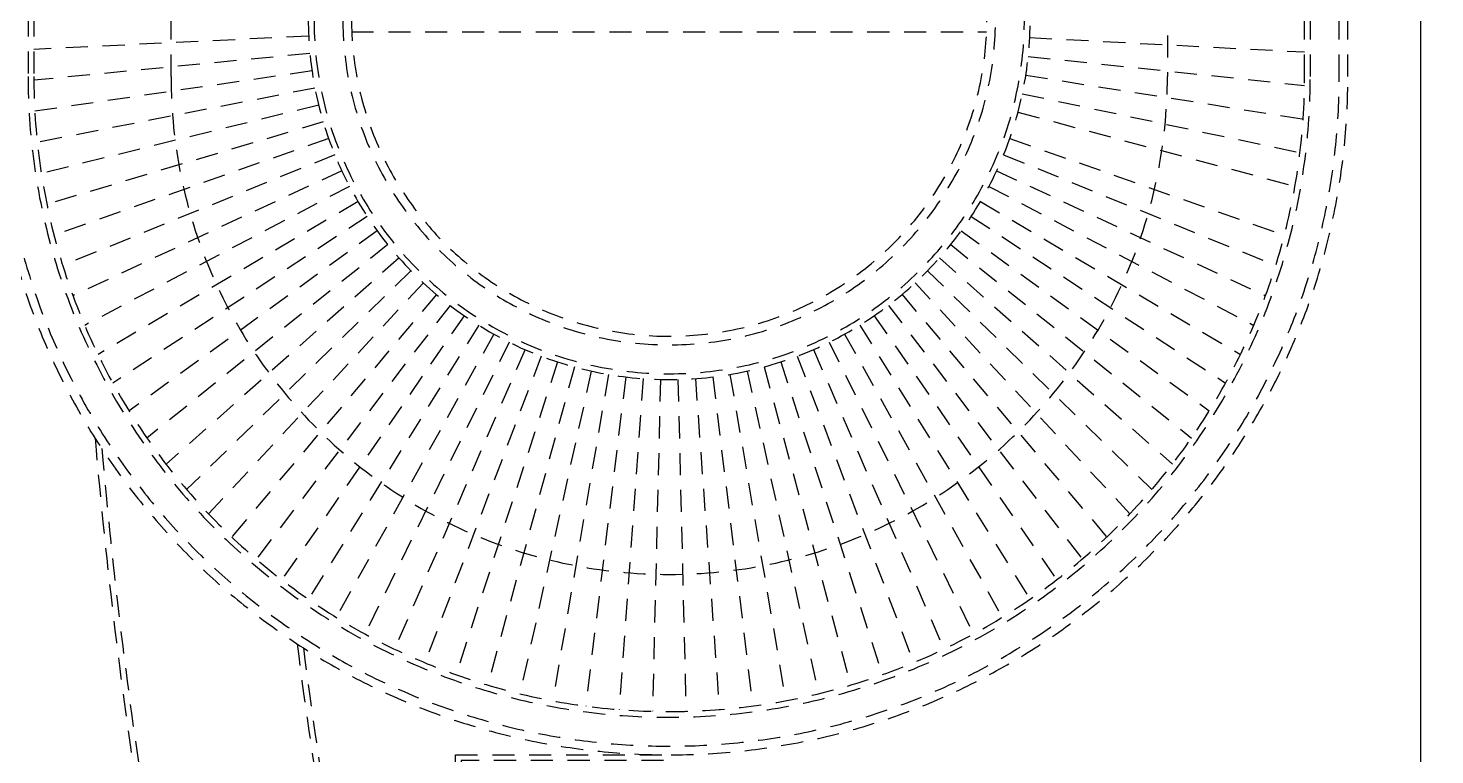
# Model space of a CAD drawing. Header units: millimetres. Extents: x 3775 to 244986, y 1861 to 55808.
# Drawn here: x 74077 to 75350, y 23883 to 24541 of the extents above; entities that cross this region are included whole.
import ezdxf

# ---------------------------------------------------------------- set-up
doc = ezdxf.new("R2010")
doc.units = ezdxf.units.MM
doc.header["$LTSCALE"] = 100
doc.header["$MEASUREMENT"] = 0
doc.header["$PDSIZE"] = -10
doc.linetypes.add('-HID', pattern=[2.5, 1.5, -1])
doc.layers.get('0').update_dxf_attribs({"linetype": 'CONTINUOUS'})
doc.layers.add('ELE2', color=3, linetype='CONTINUOUS')
doc.layers.add('ELE9', color=9, linetype='CONTINUOUS')

# ---------------------------------------------------------------- blocks, each defined once
blk = doc.blocks.new('KEY PLAN_계단실G')
at = {"layer": 'ELE2', "color": 253, "ltscale": 0.1}
blk.add_lwpolyline([(-430.22, -2156.49), (-3627.47, -2156.49), (-3627.47, -396.9)], dxfattribs=at)
at = {"layer": 'ELE9', "color": 253, "linetype": '-HID', "ltscale": 0.1}
for p, q in [((-3702.44, -930.02), (-3702.44, -439.04)), ((-4572.68, -538.02), (-4572.68, -930.02)), ((-4568.76, -538.02), (-4568.76, -930.02)), ((-3706.36, -930.02), (-3706.36, -577.22))]:
    blk.add_line(p, q, dxfattribs=at)
for points in [[(-3625.02, -77.42), (-4137.56, -77.42, 0.414214), (-4598.16, -538.02), (-4598.16, -930.02, 1), (-3676.96, -930.02), (-3676.96, -439.04)], [(-3921.96, -83.3), (-4137.56, -83.3, 0.414214), (-4592.28, -538.02), (-4592.28, -930.02, 1), (-3682.84, -930.02), (-3682.84, -439.04)], [(-3799.46, -577.22), (-3799.46, -930.02, -1), (-4475.66, -930.02), (-4475.66, -557.62, -0.414214), (-4137.56, -219.52)], [(-4359.04, -890.82, 1), (-3916.08, -890.82), (-3916.08, -577.22, 1), (-4359.04, -577.22), (-4359.04, -890.82)], [(-4353.16, -890.82, 1), (-3921.96, -890.82), (-3921.96, -577.22, 1), (-4353.16, -577.22), (-4353.16, -890.82)], [(-4495.79, -1435.72, -0.017012), (-4527.26, -1175.55, -0.017012)], [(-4491.94, -1434.92, -0.016514), (-4522.7, -1182.64, -0.016514)], [(-4141.48, -1394.54), (-4278.68, -1394.54), (-4278.68, -1500.38), (-4357.16, -1500.38), (-4370.44, -1449.94, -0.009125), (-4390.13, -1315.2, -0.009125)], [(-4385.82, -1317.99, 0.008891), (-4366.6, -1449.12), (-4354.14, -1496.46), (-4282.6, -1496.46), (-4282.6, -1390.62), (-4141.48, -1390.62)]]:
    blk.add_lwpolyline(points, format="xyb", dxfattribs=at)
for points in [[(-4382.27, -902.66), (-4568.76, -911.68)], [(-4353.16, -899.64), (-3922.14, -899.64)], [(-3892.9, -903.64), (-3706.36, -913.42)], [(-4381.42, -914.47), (-4568.75, -932.63)], [(-3893.9, -916.43), (-3706.4, -936.14)], [(-4379.99, -926.22), (-4568.11, -953.69)], [(-3895.58, -929.15), (-3707.33, -958.96)], [(-4378, -937.89), (-4566.43, -974.78)], [(-3897.91, -941.76), (-3709.48, -981.81)], [(-4375.44, -949.45), (-4563.7, -995.86)], [(-3900.91, -954.23), (-3712.86, -1004.62)], [(-4372.33, -960.88), (-4563.7, -1017.98)], [(-4368.67, -972.14), (-4555.09, -1037.73)], [(-3906.45, -972.14), (-3720.03, -1037.73)], [(-4364.47, -983.21), (-4549.2, -1058.42)], [(-3910.65, -983.21), (-3725.92, -1058.42)], [(-4359.74, -994.06), (-4542.25, -1078.87)], [(-3915.38, -994.06), (-3732.87, -1078.87)], [(-4354.5, -1004.68), (-4534.26, -1099.02)], [(-3920.62, -1004.68), (-3740.86, -1099.02)], [(-4348.74, -1015.03), (-4525.23, -1118.82)], [(-3926.38, -1015.03), (-3749.89, -1118.82)], [(-4342.5, -1025.08), (-4515.17, -1138.21)], [(-3932.62, -1025.08), (-3759.95, -1138.21)], [(-4335.77, -1034.83), (-4504.1, -1157.13)], [(-3939.35, -1034.83), (-3771.02, -1157.13)], [(-4328.58, -1044.24), (-4492.05, -1175.52)], [(-3946.54, -1044.24), (-3783.07, -1175.52)], [(-4320.95, -1053.29), (-4479.03, -1193.33)], [(-3954.17, -1053.29), (-3796.09, -1193.33)], [(-4312.88, -1061.96), (-4465.07, -1210.51)], [(-3962.24, -1061.96), (-3810.05, -1210.51)], [(-4304.41, -1070.23), (-4450.2, -1226.99)], [(-4295.55, -1078.08), (-4434.46, -1242.73)], [(-3979.57, -1078.08), (-3840.66, -1242.73)], [(-3970.71, -1070.23), (-3824.92, -1226.99)], [(-4286.31, -1085.49), (-4417.88, -1257.67)], [(-3988.81, -1085.49), (-3857.24, -1257.67)], [(-4276.74, -1092.45), (-4400.51, -1271.77)], [(-3998.38, -1092.45), (-3874.61, -1271.77)], [(-4266.83, -1098.94), (-4382.39, -1284.98)], [(-4256.63, -1104.94), (-4363.56, -1297.25)], [(-4018.49, -1104.94), (-3911.56, -1297.25)], [(-4008.29, -1098.94), (-3892.73, -1284.98)], [(-4246.14, -1110.44), (-4344.08, -1308.55)], [(-4235.4, -1115.43), (-4324, -1318.83)], [(-4039.72, -1115.43), (-3951.12, -1318.83)], [(-4028.98, -1110.44), (-3931.04, -1308.55)], [(-4224.44, -1119.9), (-4303.38, -1328.06)], [(-4213.27, -1123.83), (-4282.28, -1336.21)], [(-4061.85, -1123.83), (-3992.84, -1336.21)], [(-4050.68, -1119.9), (-3971.74, -1328.06)], [(-4201.92, -1127.21), (-4260.74, -1343.25)], [(-4190.43, -1130.05), (-4238.85, -1349.16)], [(-4178.81, -1132.32), (-4216.65, -1353.9)], [(-4167.09, -1134.03), (-4194.22, -1357.48)], [(-4155.31, -1135.18), (-4171.63, -1359.87)], [(-4143.48, -1135.75), (-4148.93, -1361.07)], [(-4131.64, -1135.75), (-4126.19, -1361.07)], [(-4119.81, -1135.18), (-4103.49, -1359.87)], [(-4108.03, -1134.03), (-4080.9, -1357.48)], [(-4096.31, -1132.32), (-4058.47, -1353.9)], [(-4084.69, -1130.05), (-4036.27, -1349.16)], [(-4073.2, -1127.21), (-4014.38, -1343.25)]]:
    blk.add_lwpolyline(points, dxfattribs=at)
for centre, radius, start, end in [((-4137.56, -890.82), 245, 180, 0), ((-4137.56, -890.82), 241.08, 180, 0), ((-4137.56, -930.02), 435.12, 179.99998, 359.99999), ((-4137.56, -930.02), 431.2, 179.99998, 359.99999)]:
    blk.add_arc(centre, radius, start, end, dxfattribs=at)
blk.add_point((-3726.25, -1137.33), dxfattribs=at)

msp = doc.modelspace()

# ---------------------------------------------------------------- block references
at = {"xscale": 1.333333333333333, "yscale": 1.333333333333333, "zscale": 1.333333333333333}
msp.add_blockref('KEY PLAN_계단실G', (80173.8, 25736.9), dxfattribs=at)

doc.saveas('drawing.dxf')
